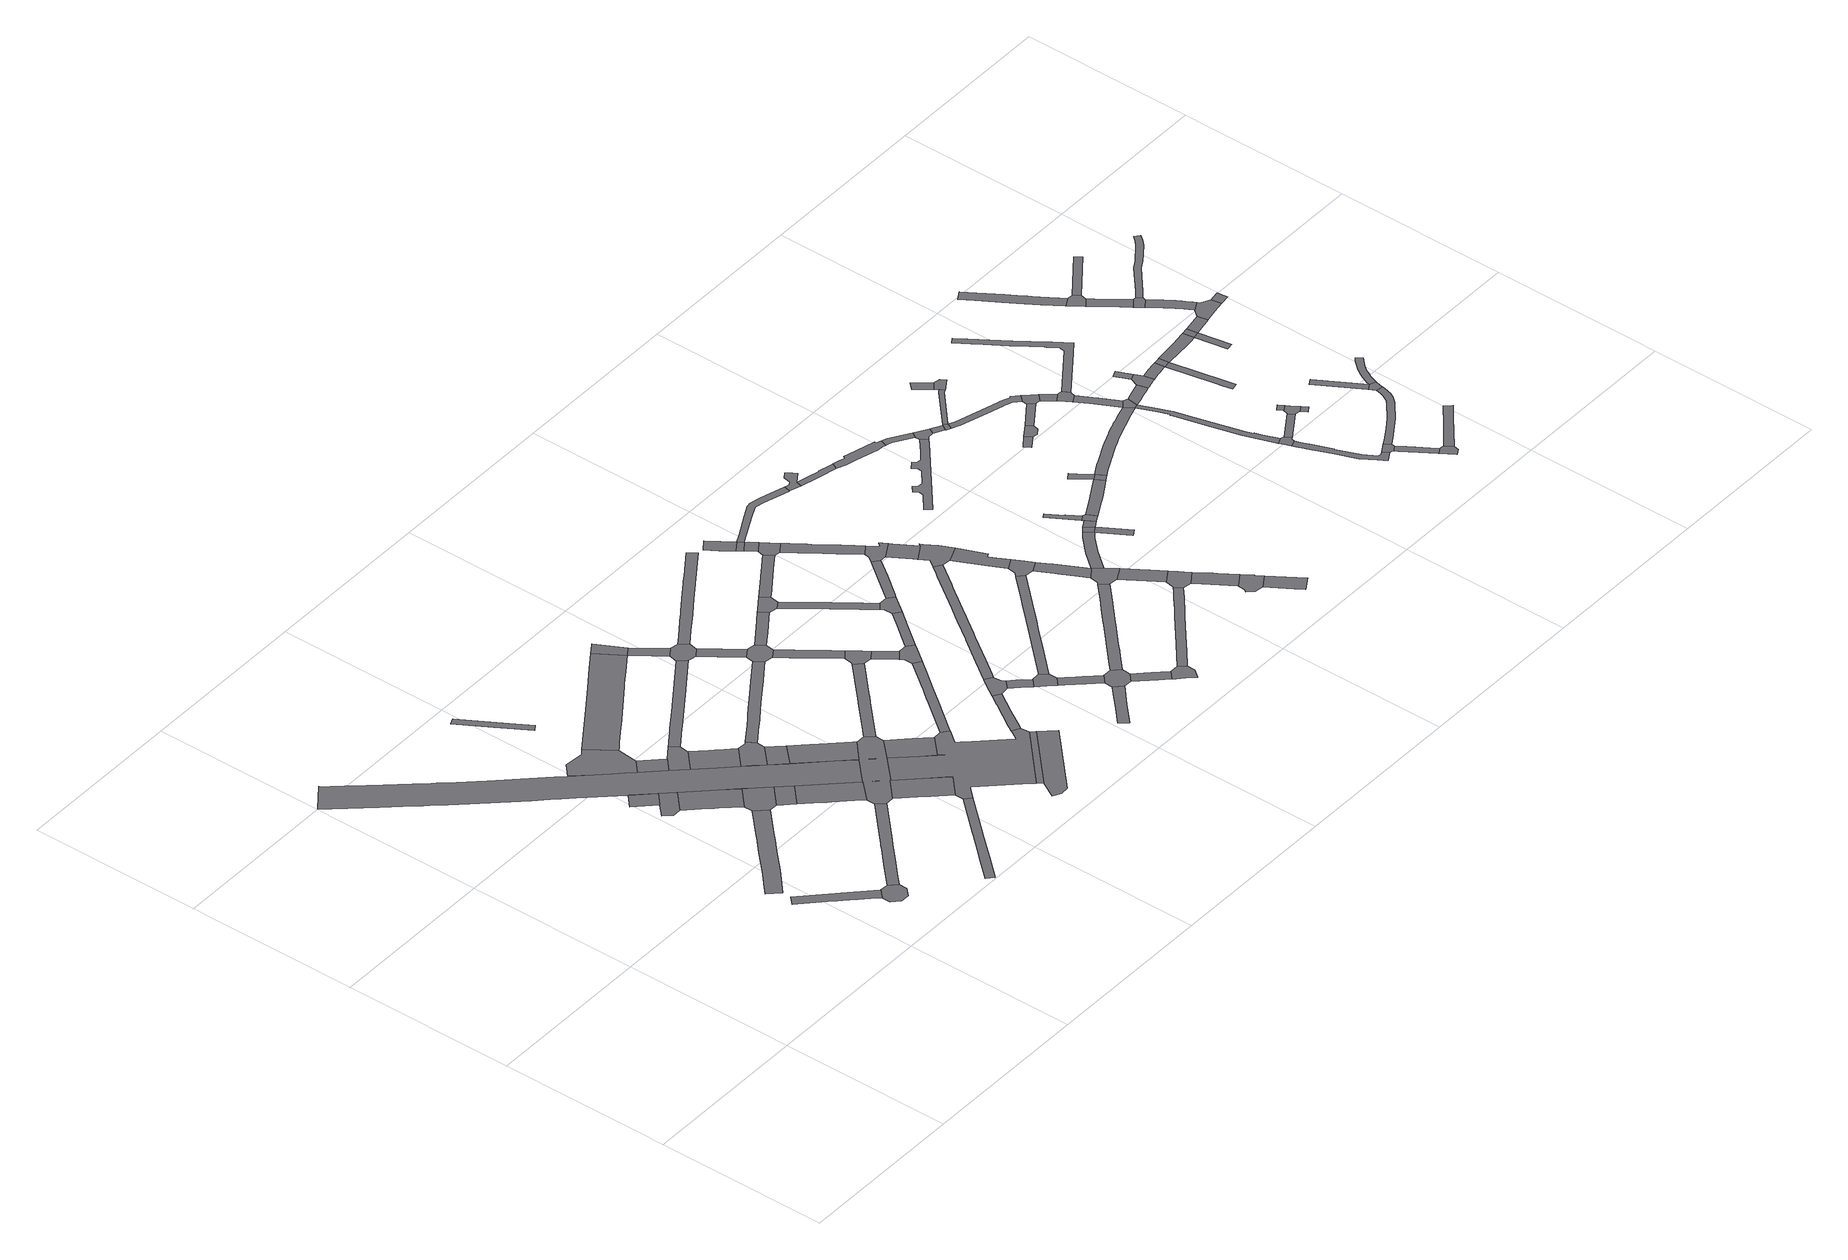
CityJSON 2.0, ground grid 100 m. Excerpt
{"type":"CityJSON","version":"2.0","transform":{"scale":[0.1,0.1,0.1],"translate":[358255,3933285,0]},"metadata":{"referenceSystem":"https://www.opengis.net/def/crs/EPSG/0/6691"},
"CityObjects":{
"road1":{"type":"Road","attributes":{"RoadStructureAttribute.sectionType":"1"},"geometry":[{"type":"MultiSurface","lod":"1","boundaries":[[[0,1,2,3,4,5,6,7,8,9,10,11,12,13]]]}]},
"road2":{"type":"Road","geometry":[{"type":"MultiSurface","lod":"1","boundaries":[[[14,15,9,8,16,17,18,19]]]}]},
"road3":{"type":"Road","attributes":{"RoadStructureAttribute.sectionType":"1"},"geometry":[{"type":"MultiSurface","lod":"1","boundaries":[[[20,21,22,23,24,25,26,27,28,29,30,31,32,33,34]]]}]},
"road4":{"type":"Road","attributes":{"function":"2","RoadStructureAttribute.sectionType":"1"},"geometry":[{"type":"MultiSurface","lod":"1","boundaries":[[[35,36,37,38,39]]]}]},
"road5":{"type":"Road","attributes":{"function":"2","RoadStructureAttribute.sectionType":"7"},"geometry":[{"type":"MultiSurface","lod":"1","boundaries":[[[40,41,42,43,44,45,46,47,48,49,50,51,52,53,54,55,56,57,58,59,60,61,62,63,64,65,66,67,68,69,70,71,72,73,74,75,76,77,78,79,80,81,82,83,84,85,86,87,88,89,90,91,92,93]]]}]},
"road6":{"type":"Road","geometry":[{"type":"MultiSurface","lod":"1","boundaries":[[[36,35,94,95,96,97,98]]]}]},
"road7":{"type":"Road","attributes":{"RoadStructureAttribute.sectionType":"1"},"geometry":[{"type":"MultiSurface","lod":"1","boundaries":[[[99,100,101,102,103,104,15,14,105,106,107,108,109,110]]]}]},
"road8":{"type":"Road","attributes":{"function":"2","RoadStructureAttribute.sectionType":"1"},"geometry":[{"type":"MultiSurface","lod":"1","boundaries":[[[97,111,112,113,114,115,116,98]]]}]},
"road9":{"type":"Road","geometry":[{"type":"MultiSurface","lod":"1","boundaries":[[[117,118,119,120,121,122,123,124,125,126,127]]]}]},
"road10":{"type":"Road","geometry":[{"type":"MultiSurface","lod":"1","boundaries":[[[33,128,129,130,115,114,131,34]]]}]},
"road11":{"type":"Road","attributes":{"function":"2","RoadStructureAttribute.sectionType":"1"},"geometry":[{"type":"MultiSurface","lod":"1","boundaries":[[[132,133,124,123]]]}]},
"road12":{"type":"Road","attributes":{"RoadStructureAttribute.sectionType":"1"},"geometry":[{"type":"MultiSurface","lod":"1","boundaries":[[[134,135,136,137,138,139]]]}]},
"road13":{"type":"Road","attributes":{"function":"2","RoadStructureAttribute.sectionType":"1"},"geometry":[{"type":"MultiSurface","lod":"1","boundaries":[[[129,128,140,63]]]}]},
"road14":{"type":"Road","attributes":{"RoadStructureAttribute.sectionType":"1"},"geometry":[{"type":"MultiSurface","lod":"1","boundaries":[[[141,142,143,144,145,146,147,148,149,150,151,152,153]]]}]},
"road15":{"type":"Road","geometry":[{"type":"MultiSurface","lod":"1","boundaries":[[[154,155,156,157,133,132,158]]]}]},
"road16":{"type":"Road","attributes":{"function":"2","RoadStructureAttribute.sectionType":"7"},"geometry":[{"type":"MultiSurface","lod":"1","boundaries":[[[140,159,160,161,162,163,164,63]]]}]},
"road17":{"type":"Road","attributes":{"function":"2","RoadStructureAttribute.sectionType":"1"},"geometry":[{"type":"MultiSurface","lod":"1","boundaries":[[[165,166,167,168,169,170,154,158]]]}]},
"road18":{"type":"Road","geometry":[{"type":"MultiSurface","lod":"1","boundaries":[[[171,172,173,167,166,174,175,176]]]}]},
"road19":{"type":"Road","attributes":{"function":"2","RoadStructureAttribute.sectionType":"1"},"geometry":[{"type":"MultiSurface","lod":"1","boundaries":[[[177,176,175,178]]]}]},
"road20":{"type":"Road","attributes":{"function":"2","RoadStructureAttribute.sectionType":"7"},"geometry":[{"type":"MultiSurface","lod":"1","boundaries":[[[179,180,181,182,183,184,185,186]]]}]},
"road21":{"type":"Road","attributes":{"function":"3","RoadStructureAttribute.sectionType":"1"},"geometry":[{"type":"MultiSurface","lod":"1","boundaries":[[[187,188,189,190,191,127,126,192,193,194,195,196,197,198,199,200]]]}]},
"road22":{"type":"Road","geometry":[{"type":"MultiSurface","lod":"1","boundaries":[[[201,202,203,65,64,164,163,99,110,204,179,186,205,206,207,208,209],[210,211,212,213,214,215,216,217,218,219],[220,221,222,223,224,225,226,223]]]}]},
"road23":{"type":"Road","attributes":{"function":"2","RoadStructureAttribute.sectionType":"7"},"geometry":[{"type":"MultiSurface","lod":"1","boundaries":[[[227,203,202,228,229,230,231,232,233,177,178]]]}]},
"road24":{"type":"Road"},
"road25":{"type":"Road","attributes":{"RoadStructureAttribute.sectionType":"1"},"geometry":[{"type":"MultiSurface","lod":"1","boundaries":[[[234,235,236,237,238,239,240,157,156,241,242,243,244,245,246]]]}]},
"road26":{"type":"Road","geometry":[{"type":"MultiSurface","lod":"1","boundaries":[[[206,247,248,249,250,251,252,207]]]}]},
"road27":{"type":"Road","geometry":[{"type":"MultiSurface","lod":"1","boundaries":[[[253,254,250,249,255,256,257,258,259,260,205,261,262,263,264,265,183,182,153,152,266,267,268,269,270,271,272,273,274,275,276,277,278,279]]]}]},
"road28":{"type":"Road","attributes":{"RoadStructureAttribute.sectionType":"1"},"geometry":[{"type":"MultiSurface","lod":"1","boundaries":[[[280,281,282,283,284,285,172,171,286,287,288,289,290,291,292,293,294]]]}]},
"road29":{"type":"Road","geometry":[{"type":"MultiSurface","lod":"1","boundaries":[[[295,187,200,296,297]]]}]},
"road30":{"type":"Road","geometry":[{"type":"MultiSurface","lod":"1","boundaries":[[[270,269,298,299]]]}]},
"road31":{"type":"Road","geometry":[{"type":"MultiSurface","lod":"1","boundaries":[[[300,299,298,301,302,303]]]}]},
"road32":{"type":"Road","attributes":{"RoadStructureAttribute.sectionType":"1"},"geometry":[{"type":"MultiSurface","lod":"1","boundaries":[[[304,305,306,307,296,200]]]}]},
"road33":{"type":"Road","attributes":{"RoadStructureAttribute.sectionType":"1"},"geometry":[{"type":"MultiSurface","lod":"1","boundaries":[[[308,309,310,311,312,313,314,315,316,317,318,319,201,209]]]}]},
"road34":{"type":"Road","geometry":[{"type":"MultiSurface","lod":"1","boundaries":[[[320,321,306,305,246,245,322,323,324]]]}]},
"road35":{"type":"Road","attributes":{"RoadStructureAttribute.sectionType":"1"},"geometry":[{"type":"MultiSurface","lod":"1","boundaries":[[[323,325,326,327,328,329,330,324]]]}]},
"road36":{"type":"Road","attributes":{"RoadStructureAttribute.sectionType":"1"},"geometry":[{"type":"MultiSurface","lod":"1","boundaries":[[[331,332,333,334,335,336,337,338,339,340,341,342,253,279]]]}]},
"road37":{"type":"Road","geometry":[{"type":"MultiSurface","lod":"1","boundaries":[[[327,294,293,343,344,345,346,328]]]}]},
"road38":{"type":"Road","attributes":{"RoadStructureAttribute.sectionType":"1"},"geometry":[{"type":"MultiSurface","lod":"1","boundaries":[[[271,347,348,349,350,351,352,353,354,355,356,272]]]}]},
"road39":{"type":"Road","attributes":{"RoadStructureAttribute.sectionType":"1"},"geometry":[{"type":"MultiSurface","lod":"1","boundaries":[[[357,358,359,360,344,343,361,362,363,364,365,366]]]}]},
"road40":{"type":"Road","geometry":[{"type":"MultiSurface","lod":"1","boundaries":[[[365,367,314,313,368,369,370,371,372,366]]]}]},
"road41":{"type":"Road","attributes":{"RoadStructureAttribute.sectionType":"1"},"geometry":[{"type":"MultiSurface","lod":"1","boundaries":[[[345,373,374,375,376,346]]]}]},
"road42":{"type":"Road","geometry":[{"type":"MultiSurface","lod":"1","boundaries":[[[377,378,379,380,381,352,351,382]]]}]},
"road43":{"type":"Road","attributes":{"RoadStructureAttribute.sectionType":"1"},"geometry":[{"type":"MultiSurface","lod":"1","boundaries":[[[369,368,383,384,385]]]}]},
"road44":{"type":"Road","attributes":{"RoadStructureAttribute.sectionType":"1"},"geometry":[{"type":"MultiSurface","lod":"1","boundaries":[[[386,387,377,382,388,389]]]}]},
"road45":{"type":"Road","attributes":{"RoadStructureAttribute.sectionType":"1"},"geometry":[{"type":"MultiSurface","lod":"1","boundaries":[[[390,391,392,393,394,395,396,397,398,399,400,321,320,401,402,403,404,405,406,407]]]}]},
"road46":{"type":"Road","geometry":[{"type":"MultiSurface","lod":"1","boundaries":[[[384,408,336,335,409,410,411,385]]]}]},
"road47":{"type":"Road","attributes":{"RoadStructureAttribute.sectionType":"1"},"geometry":[{"type":"MultiSurface","lod":"1","boundaries":[[[412,413,414,415,416,417,418,419]]]}]},
"road48":{"type":"Road","geometry":[{"type":"MultiSurface","lod":"1","boundaries":[[[420,421,422,386,389,423,424,425]]]}]},
"road49":{"type":"Road","geometry":[{"type":"MultiSurface","lod":"1","boundaries":[[[426,427,428,375,374,429,430,431,432]]]}]},
"road50":{"type":"Road","attributes":{"RoadStructureAttribute.sectionType":"1"},"geometry":[{"type":"MultiSurface","lod":"1","boundaries":[[[433,434,435,436,437,438,439,440,425,424]]]}]},
"road51":{"type":"Road","attributes":{"RoadStructureAttribute.sectionType":"1"},"geometry":[{"type":"MultiSurface","lod":"1","boundaries":[[[441,442,411,410,443,444,445]]]}]},
"road52":{"type":"Road","attributes":{"RoadStructureAttribute.sectionType":"1"},"geometry":[{"type":"MultiSurface","lod":"1","boundaries":[[[446,447,448,449,450,431,430,451,452,453,454,455,456,457]]]}]},
"road53":{"type":"Road","geometry":[{"type":"MultiSurface","lod":"1","boundaries":[[[458,459,460,461,436,435,412,419]]]}]},
"road54":{"type":"Road","attributes":{"RoadStructureAttribute.sectionType":"1"},"geometry":[{"type":"MultiSurface","lod":"1","boundaries":[[[458,462,463,464,465,459]]]}]},
"road55":{"type":"Road","attributes":{"RoadStructureAttribute.sectionType":"1"},"geometry":[{"type":"MultiSurface","lod":"1","boundaries":[[[466,467,468,469,470,471,472,473,474,475,426,432]]]}]},
"road56":{"type":"Road","geometry":[{"type":"MultiSurface","lod":"1","boundaries":[[[456,476,445,444,477,478,457]]]}]},
"road57":{"type":"Road","attributes":{"RoadStructureAttribute.sectionType":"1"},"geometry":[{"type":"MultiSurface","lod":"1","boundaries":[[[479,480,481,482,483,484,485,486,487,488,489,380,379,490,491,492,493,494,495,496,497,498,499,500,501,502,503]]]}]},
"road58":{"type":"Road","geometry":[{"type":"MultiSurface","lod":"1","boundaries":[[[504,505,506,464,463,507,508,509,510,511]]]}]},
"road59":{"type":"Road","attributes":{"RoadStructureAttribute.sectionType":"1"},"geometry":[{"type":"MultiSurface","lod":"1","boundaries":[[[512,513,514,515,516,517,518,519,520,521,522,421,420]]]}]},
"road60":{"type":"Road","attributes":{"RoadStructureAttribute.sectionType":"1"},"geometry":[{"type":"MultiSurface","lod":"1","boundaries":[[[523,524,525,526,527,528]]]}]},
"road61":{"type":"Road","geometry":[{"type":"MultiSurface","lod":"1","boundaries":[[[526,525,529,530]]]}]},
"road62":{"type":"Road","attributes":{"RoadStructureAttribute.sectionType":"1"},"geometry":[{"type":"MultiSurface","lod":"1","boundaries":[[[529,531,532,533,530]]]}]},
"road63":{"type":"Road","attributes":{"RoadStructureAttribute.sectionType":"1"},"geometry":[{"type":"MultiSurface","lod":"1","boundaries":[[[477,534,535,536,537,538,539,478]]]}]},
"road64":{"type":"Road","geometry":[{"type":"MultiSurface","lod":"1","boundaries":[[[540,532,531,471,470,541]]]}]},
"road65":{"type":"Road","attributes":{"RoadStructureAttribute.sectionType":"1"},"geometry":[{"type":"MultiSurface","lod":"1","boundaries":[[[542,543,544,545,546,547,548,549,550,551,552,553,554,555,556,557,461,460]]]}]},
"road66":{"type":"Road","attributes":{"RoadStructureAttribute.sectionType":"1"},"geometry":[{"type":"MultiSurface","lod":"1","boundaries":[[[558,559,560,561,562,563,564,565,566,567,568,569,570,540,541]]]}]},
"road67":{"type":"Road","geometry":[{"type":"MultiSurface","lod":"1","boundaries":[[[563,571,537,536,572,573,574,575,576,577,564]]]}]},
"road68":{"type":"Road","attributes":{"RoadStructureAttribute.sectionType":"1"},"geometry":[{"type":"MultiSurface","lod":"1","boundaries":[[[578,579,580,581,582,583,584,585,505,504,586,587,588,589,590,591,592]]]}]},
"road69":{"type":"Road","attributes":{"RoadStructureAttribute.sectionType":"7"},"geometry":[{"type":"MultiSurface","lod":"1","boundaries":[[[593,594,573,572,595,596]]]}]},
"road70":{"type":"Road","attributes":{"RoadStructureAttribute.sectionType":"1"},"geometry":[{"type":"MultiSurface","lod":"1","boundaries":[[[597,598,599,600,601,602,603,604,605,606,607,608,609,610,611,612,613,526,530]]]}]},
"road71":{"type":"Road","geometry":[{"type":"MultiSurface","lod":"1","boundaries":[[[614,479,503,615,616,617,618,619,593,596]]]}]},
"road72":{"type":"Road","attributes":{"RoadStructureAttribute.sectionType":"1"},"geometry":[{"type":"MultiSurface","lod":"1","boundaries":[[[620,621,622,623,624,616,615,625,626,627]]]}]},
"road73":{"type":"Road","geometry":[{"type":"MultiSurface","lod":"1","boundaries":[[[628,629,630,620,627,631,517,516]]]}]},
"road74":{"type":"Road","attributes":{"RoadStructureAttribute.sectionType":"1"},"geometry":[{"type":"MultiSurface","lod":"1","boundaries":[[[632,633,634,629,628,635,636,637,638,639]]]}]},
"road75":{"type":"Road","geometry":[{"type":"MultiSurface","lod":"1","boundaries":[[[640,639,638,641,550,549,642,643]]]}]},
"road76":{"type":"Road","attributes":{"RoadStructureAttribute.sectionType":"1"},"geometry":[{"type":"MultiSurface","lod":"1","boundaries":[[[642,644,645,646,647,648,643]]]}]},
"road77":{"type":"Road","geometry":[{"type":"MultiSurface","lod":"1","boundaries":[[[604,649,650,651,652,653,654,655,656,657,605]]]}]},
"road78":{"type":"Road","geometry":[{"type":"MultiSurface","lod":"1","boundaries":[[[658,659,660,646,645,661,578,592,662,663]]]}]},
"road79":{"type":"Road","attributes":{"RoadStructureAttribute.sectionType":"1"},"geometry":[{"type":"MultiSurface","lod":"1","boundaries":[[[662,664,665,666,667,668,663]]]}]},
"road80":{"type":"Road","attributes":{"RoadStructureAttribute.sectionType":"1"},"geometry":[{"type":"MultiSurface","lod":"1","boundaries":[[[669,670,671,672,673,674,650,649,675,676,677,678,679]]]}]},
"road81":{"type":"Road","geometry":[{"type":"MultiSurface","lod":"1","boundaries":[[[680,681,682,683,684,685,686,687,688,666,665]]]}]},
"road82":{"type":"Road","attributes":{"RoadStructureAttribute.sectionType":"1"},"geometry":[{"type":"MultiSurface","lod":"1","boundaries":[[[689,690,639,640,691,692,693,694,695,696,693,697]]]}]},
"road83":{"type":"Road","attributes":{"RoadStructureAttribute.sectionType":"1"},"geometry":[{"type":"MultiSurface","lod":"1","boundaries":[[[698,699,700,701,685,684]]]}]},
"road84":{"type":"Road","geometry":[{"type":"MultiSurface","lod":"1","boundaries":[[[693,696,702,697]]]}]},
"road85":{"type":"Road","attributes":{"RoadStructureAttribute.sectionType":"1"},"geometry":[{"type":"MultiSurface","lod":"1","boundaries":[[[696,703,704,702]]]}]},
"road86":{"type":"Road","attributes":{"RoadStructureAttribute.sectionType":"1"},"geometry":[{"type":"MultiSurface","lod":"1","boundaries":[[[705,706,707,708,709,710]]]}]},
"road87":{"type":"Road","geometry":[{"type":"MultiSurface","lod":"1","boundaries":[[[709,704,703,711,712,713,710]]]}]},
"road88":{"type":"Road","attributes":{"RoadStructureAttribute.sectionType":"1"},"geometry":[{"type":"MultiSurface","lod":"1","boundaries":[[[714,715,716,717,718,719,720,721,722,723,724,725,726,727,728,729,730,731]]]}]},
"road89":{"type":"Road","geometry":[{"type":"MultiSurface","lod":"1","boundaries":[[[678,732,733,734,735,736,737,738,739,740,741,742,743,744,745,746,679]]]}]},
"road90":{"type":"Road","attributes":{"RoadStructureAttribute.sectionType":"1"},"geometry":[{"type":"MultiSurface","lod":"1","boundaries":[[[747,748,749,750,751,752,753,713,712]]]}]},
"road91":{"type":"Road","attributes":{"RoadStructureAttribute.sectionType":"1"},"geometry":[{"type":"MultiSurface","lod":"1","boundaries":[[[754,755,756,757,739,738,758,759,760,761]]]}]},
"road92":{"type":"Road","geometry":[{"type":"MultiSurface","lod":"1","boundaries":[[[762,763,764,752,765]]]}]},
"road93":{"type":"Road","geometry":[{"type":"MultiSurface","lod":"1","boundaries":[[[731,730,766,767,768,769,754,761]]]}]},
"road94":{"type":"Road","geometry":[{"type":"MultiSurface","lod":"1","boundaries":[[[752,751,770,765]]]}]},
"road95":{"type":"Road","attributes":{"RoadStructureAttribute.sectionType":"1"},"geometry":[{"type":"MultiSurface","lod":"1","boundaries":[[[768,767,771,772,773]]]}]},
"road96":{"type":"Road","geometry":[{"type":"MultiSurface","lod":"1","boundaries":[[[774,775,773,772,776,777,778]]]}]},
"road97":{"type":"Road","attributes":{"RoadStructureAttribute.sectionType":"1"},"geometry":[{"type":"MultiSurface","lod":"1","boundaries":[[[779,780,781,782]]]}]},
"road98":{"type":"Road","attributes":{"RoadStructureAttribute.sectionType":"1"},"geometry":[{"type":"MultiSurface","lod":"1","boundaries":[[[779,782,783,784,785,786]]]}]},
"road99":{"type":"Road","attributes":{"RoadStructureAttribute.sectionType":"1"},"geometry":[{"type":"MultiSurface","lod":"1","boundaries":[[[787,775,774,788,789,790]]]}]},
"road100":{"type":"Road","attributes":{"RoadStructureAttribute.sectionType":"1"},"geometry":[{"type":"MultiSurface","lod":"1","boundaries":[[[791,792,793,794,795,796,797,798,799,800,801,802,803,804,805,806,807,808,809,810,811,774,778]]]}]},
"road101":{"type":"Road","attributes":{"RoadStructureAttribute.sectionType":"1"},"geometry":[{"type":"MultiSurface","lod":"1","boundaries":[[[785,812,813,786]]]}]},
"road102":{"type":"Road","geometry":[{"type":"MultiSurface","lod":"1","boundaries":[[[814,815,816,817]]]}]},
"road103":{"type":"Road","attributes":{"RoadStructureAttribute.sectionType":"1"},"geometry":[{"type":"MultiSurface","lod":"1","boundaries":[[[818,819,820,821,822,823,824,825,826,827,828,829,830,831,832,833,834,835,836,765,770,837,838,839,840,841,842,843,844,845,846,847,848,849,850,851,852,819,853,854,855,856,857,858,859,860,861,862,863,864,865,866,867,868,869,870,818,871,872,873,874,875,876,877]]]}]},
"road104":{"type":"Road","geometry":[{"type":"MultiSurface","lod":"1","boundaries":[[[816,790,789,878,879,880,881,817]]]}]},
"road105":{"type":"Road","geometry":[{"type":"MultiSurface","lod":"1","boundaries":[[[802,813,812,882,883,884,885,803]]]}]},
"road106":{"type":"Road","attributes":{"RoadStructureAttribute.sectionType":"1"},"geometry":[{"type":"MultiSurface","lod":"1","boundaries":[[[886,887,884,883,888,889,890]]]}]},
"road107":{"type":"Road","geometry":[{"type":"MultiSurface","lod":"1","boundaries":[[[889,891,892,893,894,895,896,890]]]}]},
"road108":{"type":"Road","attributes":{"RoadStructureAttribute.sectionType":"1"},"geometry":[{"type":"MultiSurface","lod":"1","boundaries":[[[897,898,899,900,894,893,901,820]]]}]},
"road109":{"type":"Road","geometry":[{"type":"MultiSurface","lod":"1","boundaries":[[[819,818,877,897,820]]]}]},
"road110":{"type":"Road","geometry":[{"type":"MultiSurface","lod":"1","boundaries":[[[902,903,904,905,861,860,906,907]]]}]},
"road111":{"type":"Road","attributes":{"RoadStructureAttribute.sectionType":"1"},"geometry":[{"type":"MultiSurface","lod":"1","boundaries":[[[908,909,910,911,912,913,914,915,916,917,918,919,920,921,922,923,924,925,926,902,907]]]}]},
"road112":{"type":"Road","attributes":{"RoadStructureAttribute.sectionType":"1"},"geometry":[{"type":"MultiSurface","lod":"1","boundaries":[[[905,904,927,928]]]}]},
"road113":{"type":"Road","geometry":[{"type":"MultiSurface","lod":"1","boundaries":[[[929,930,931,918,917,932,933]]]}]},
"road114":{"type":"Road","attributes":{"RoadStructureAttribute.sectionType":"1"},"geometry":[{"type":"MultiSurface","lod":"1","boundaries":[[[934,935,936,937,938,939,940,929,933]]]}]},
"road115":{"type":"Road","geometry":[{"type":"MultiSurface","lod":"1","boundaries":[[[875,874,941,942,943,944,945,946,947,948]]]}]},
"road116":{"type":"Road","geometry":[{"type":"MultiSurface","lod":"1","boundaries":[[[947,949,950,948]]]}]},
"road117":{"type":"Road","attributes":{"RoadStructureAttribute.sectionType":"1"},"geometry":[{"type":"MultiSurface","lod":"1","boundaries":[[[951,952,953,954,955,956,957,958,959,960,961,896,895,962,963,964,965,966,967,968,969,970,971]]]}]},
"road118":{"type":"Road","geometry":[{"type":"MultiSurface","lod":"1","boundaries":[[[937,936,972,973,974,975]]]}]},
"road119":{"type":"Road","geometry":[{"type":"MultiSurface","lod":"1","boundaries":[[[976,977,978,979]]]}]},
"road120":{"type":"Road","geometry":[{"type":"MultiSurface","lod":"1","boundaries":[[[927,980,981,982,983,979,978,984,928]]]}]},
"road121":{"type":"Road","attributes":{"RoadStructureAttribute.sectionType":"1"},"geometry":[{"type":"MultiSurface","lod":"1","boundaries":[[[981,985,986,982]]]}]},
"road122":{"type":"Road","attributes":{"RoadStructureAttribute.sectionType":"1"},"geometry":[{"type":"MultiSurface","lod":"1","boundaries":[[[987,988,989,990,946,945,991,992,993,994,995,996]]]}]},
"road123":{"type":"Road","attributes":{"RoadStructureAttribute.sectionType":"1"},"geometry":[{"type":"MultiSurface","lod":"1","boundaries":[[[995,997,998,999,1000,1001,1002]]]}]},
"road124":{"type":"Road","geometry":[{"type":"MultiSurface","lod":"1","boundaries":[[[995,1002,1003,1004,996]]]}]},
"road125":{"type":"Road","attributes":{"RoadStructureAttribute.sectionType":"1"},"geometry":[{"type":"MultiSurface","lod":"1","boundaries":[[[1005,1006,1007,1008,1009,1010,1011,1012,1013,1014,1015,1016,1017,1018,931,930,1019,1020,1021,1022,1023,1024,1025,1026,1027,1028,1029,1030,1031]]]}]},
"road126":{"type":"Road","attributes":{"RoadStructureAttribute.sectionType":"1"},"geometry":[{"type":"MultiSurface","lod":"1","boundaries":[[[974,1032,1033,1034,1035,975]]]}]},
"road127":{"type":"Road","attributes":{"RoadStructureAttribute.sectionType":"1"},"geometry":[{"type":"MultiSurface","lod":"1","boundaries":[[[1036,1037,1038,1003,1002,1039,1040,1041,1042,1043]]]}]},
"road128":{"type":"Road","attributes":{"RoadStructureAttribute.sectionType":"1"},"geometry":[{"type":"MultiSurface","lod":"1","boundaries":[[[1044,1045,1046,1047]]]}]},
"road129":{"type":"Road","attributes":{"RoadStructureAttribute.sectionType":"1"},"geometry":[{"type":"MultiSurface","lod":"1","boundaries":[[[1048,1049,1050,1051,1052,1053,1054,1055,1056,1057,1058,1059,1060,1061,1062,1063,1064,1065,1066]]]}]},
"road130":{"type":"Road","geometry":[{"type":"MultiSurface","lod":"1","boundaries":[[[1067,1068,1069,1047,1046,1005,1031]]]}]},
"road131":{"type":"Road","attributes":{"RoadStructureAttribute.sectionType":"1"},"geometry":[{"type":"MultiSurface","lod":"1","boundaries":[[[1042,1070,1071,1072]]]}]},
"road132":{"type":"Road","geometry":[{"type":"MultiSurface","lod":"1","boundaries":[[[1043,1042,1072,1073,1074]]]}]},
"road133":{"type":"Road","geometry":[{"type":"MultiSurface","lod":"1","boundaries":[[[1075,1057,1056,1076,1077,1078,1079,1080,1081]]]}]},
"road134":{"type":"Road","attributes":{"RoadStructureAttribute.sectionType":"1"},"geometry":[{"type":"MultiSurface","lod":"1","boundaries":[[[1082,1083,1084,1085,1086,1087,1088,1089,1090,1091,1092,1093,1094,1095,1096,1097,1098,1099,1100,1101,1102,1103,1104,1105,1047,1069]]]}]},
"road135":{"type":"Road","attributes":{"RoadStructureAttribute.sectionType":"1"},"geometry":[{"type":"MultiSurface","lod":"1","boundaries":[[[1106,1107,1079,1078,1108,1109,1110,1111,1112]]]}]},
"road136":{"type":"Road","attributes":{"RoadStructureAttribute.sectionType":"1"},"geometry":[{"type":"MultiSurface","lod":"1","boundaries":[[[1073,1113,1114,1115,1074]]]}]},
"road137":{"type":"Road","geometry":[{"type":"MultiSurface","lod":"1","boundaries":[[[1111,1116,1117,1118,1119,1120,1112]]]}]},
"road138":{"type":"Road","attributes":{"RoadStructureAttribute.sectionType":"1"},"geometry":[{"type":"MultiSurface","lod":"1","boundaries":[[[1121,1122,1123,1124,1125,1126,1127,1128,1118,1117,1129,1130,1131,1132,1133,1134,1135,1136]]]}]},
"road139":{"type":"Road","attributes":{"RoadStructureAttribute.sectionType":"1"},"geometry":[{"type":"MultiSurface","lod":"1","boundaries":[[[1080,1137,1138,1081]]]}]},
"road140":{"type":"Road","geometry":[{"type":"MultiSurface","lod":"1","boundaries":[[[1114,1113,1139,1140,1141,1142,1143,1121,1136]]]}]},
"road141":{"type":"Road","geometry":[{"type":"MultiSurface","lod":"1","boundaries":[[[1144,1145,1142,1141,1146]]]}]},
"road142":{"type":"Road","attributes":{"RoadStructureAttribute.sectionType":"1"},"geometry":[{"type":"MultiSurface","lod":"1","boundaries":[[[1147,1148,1149,1150,1151,1152,1153,1120,1119,1154,1155,1156,1157,1158,1159,1160,1161,1162,1163,1164,1165,1166,1167]]]}]}
},
"vertices":[
[892,673,0],[913,652,0],[1021,546,0],[1054,513,0],[1074,493,0],[1098,469,0],[1128,438,0],[1194,372,0],[1214,351,0],[1256,394,0],[1115,536,0],[1097,554,0],[1096,555,0],[935,715,0],
[1348,350,0],[1306,393,0],[1213,301,0],[1255,259,0],[1305,258,0],[1348,300,0],
[1205,1149,0],[1197,1141,0],[1111,1058,0],[1004,954,0],[940,893,0],[933,887,0],[872,830,0],[933,765,0],[1065,887,0],[1174,993,0],[1236,1054,0],[1265,1082,0],[1297,1114,0],[1407,1222,0],[1347,1289,0],
[1096,1680,0],[1161,1742,0],[1059,1849,0],[1057,1851,0],[990,1788,0],
[8,3004,0],[24,2985,0],[52,2950,0],[209,2771,0],[327,2637,0],[355,2605,0],[378,2580,0],[438,2511,0],[511,2431,0],[580,2355,0],[723,2205,0],[812,2113,0],[827,2097,0],[879,2042,0],[879,2041,0],[1058,1852,0],[1060,1850,0],[1162,1743,0],[1229,1673,0],[1370,1524,0],[1451,1439,0],[1498,1390,0],[1562,1322,0],[1633,1247,0],[1870,998,0],[1995,1120,0],[1912,1208,0],[1755,1373,0],[1677,1455,0],[1624,1511,0],[1587,1550,0],[1506,1635,0],[1411,1735,0],[1337,1813,0],[1228,1927,0],[1187,1970,0],[1140,2019,0],[1079,2084,0],[987,2182,0],[953,2218,0],[943,2229,0],[709,2474,0],[569,2628,0],[548,2651,0],[538,2663,0],[521,2682,0],[458,2753,0],[361,2863,0],[250,2990,0],[235,3006,0],[235,3007,0],[186,3063,0],[156,3099,0],[148,3110,0],
[1033,1619,0],[1033,1618,0],[1075,1575,0],[1125,1574,0],[1228,1672,0],
[1771,842,0],[1561,640,0],[1544,624,0],[1535,615,0],[1510,591,0],[1428,512,0],[1390,391,0],[1470,469,0],[1576,571,0],[1603,596,0],[1621,614,0],[1811,797,0],
[1225,1470,0],[1245,1449,0],[1260,1433,0],[1347,1339,0],[1451,1438,0],[1370,1523,0],
[1165,2235,0],[1052,2243,0],[988,2183,0],[1081,2084,0],[1142,2019,0],[1188,1971,0],[1228,1928,0],[1294,1990,0],[1295,2006,0],[1305,2107,0],[1199,2259,0],
[1456,1221,0],[1562,1321,0],[1497,1390,0],[1347,1291,0],
[1337,1814,0],[1403,1876,0],
[947,2898,0],[1061,2711,0],[1168,2537,0],[1202,2559,0],[1131,2674,0],[983,2915,0],
[1527,1147,0],
[1902,322,0],[1886,304,0],[1885,303,0],[1780,184,0],[1766,169,0],[1654,42,0],[1691,9,0],[1796,126,0],[1804,135,0],[1923,270,0],[1926,273,0],[2114,485,0],[2077,519,0],
[1513,1833,0],[1513,1834,0],[1518,1883,0],[1483,1932,0],[1411,1736,0],
[1613,1057,0],[1633,1036,0],[1648,1020,0],[1756,908,0],[1771,891,0],[1869,997,0],
[1507,1635,0],[1588,1551,0],[1689,1648,0],[1617,1724,0],[1609,1732,0],[1588,1754,0],
[1785,1602,0],[1751,1652,0],[1739,1643,0],[1625,1512,0],[1678,1456,0],[1780,1553,0],
[1856,1473,0],[1756,1374,0],
[1861,797,0],[1977,676,0],[1993,658,0],[2078,569,0],[2182,668,0],[2080,775,0],[2079,776,0],[1966,895,0],
[1820,2695,0],[1724,2627,0],[1597,2538,0],[1489,2462,0],[1392,2394,0],[1320,2117,0],[1355,2143,0],[1456,2214,0],[1469,2223,0],[1548,2279,0],[1716,2399,0],[1736,2413,0],[1813,2466,0],[1920,2541,0],
[2151,1212,0],[2102,1214,0],[1996,1120,0],[1859,797,0],[1967,895,0],[2093,1019,0],[2192,1119,0],[2192,1132,0],[2193,1169,0],[1905,959,0],[1906,960,0],[1916,949,0],[1917,948,0],[1927,938,0],[1927,937,0],[1926,937,0],[1916,948,0],[1915,948,0],[1915,949,0],[2043,1071,0],[2054,1060,0],[2053,1059,0],[2042,1071,0],[2031,1082,0],[2032,1083,0],[2042,1072,0],
[1912,1209,0],[2087,1229,0],[2003,1318,0],[1940,1384,0],[1938,1386,0],[1915,1410,0],[1909,1417,0],
[1819,2168,0],[1748,2118,0],[1740,2112,0],[1599,2014,0],[1567,1991,0],[1557,1984,0],[1507,1949,0],[1637,1967,0],[1651,1977,0],[1789,2074,0],[1853,2118,0],[2078,2276,0],[2040,2323,0],
[2206,899,0],[2207,898,0],[2268,834,0],[2369,933,0],[2294,1011,0],[2241,1068,0],
[2419,935,0],[2369,932,0],[2321,779,0],[2320,779,0],[2268,833,0],[2206,898,0],[2205,899,0],[2092,1018,0],[2080,777,0],[2081,776,0],[2183,668,0],[2193,658,0],[2192,657,0],[2171,549,0],[2175,545,0],[2353,358,0],[2401,307,0],[2696,588,0],[2692,638,0],[2649,664,0],[2640,649,0],[2613,605,0],[2552,669,0],[2432,796,0],[2422,806,0],[2401,828,0],[2459,904,0],
[2142,1926,0],[2067,1873,0],[2003,1829,0],[1929,1777,0],[1904,1759,0],[1860,1728,0],[1894,1679,0],[1905,1686,0],[1940,1711,0],[2041,1782,0],[2101,1824,0],[2184,1882,0],[2231,1915,0],[2310,1970,0],[2273,2017,0],
[1842,2710,0],[1970,2576,0],[1880,2737,0],
[2427,281,0],[2722,561,0],
[2799,479,0],[2372,182,0],[2417,157,0],[2466,163,0],
[1995,2442,0],[2048,2372,0],[2098,2406,0],[2044,2477,0],
[2386,1356,0],[2390,1360,0],[2414,1384,0],[2440,1409,0],[2607,1571,0],[2608,1572,0],[2566,1615,0],[2388,1443,0],[2372,1427,0],[2351,1406,0],[2344,1400,0],[2210,1270,0],
[2185,2351,0],[2147,2398,0],[2098,2273,0],[2128,2268,0],[2177,2302,0],
[2194,2179,0],[2203,2167,0],[2280,2067,0],[2330,2100,0],[2253,2202,0],[2236,2224,0],
[2473,923,0],[2597,1087,0],[2669,1183,0],[2745,1282,0],[2800,1354,0],[2759,1384,0],[2676,1274,0],[2639,1225,0],[2630,1213,0],[2607,1183,0],[2576,1143,0],[2567,1130,0],
[2359,1962,0],[2409,1996,0],[2416,2045,0],[2380,2092,0],
[2718,679,0],[2771,763,0],[2797,803,0],[2810,823,0],[2848,883,0],[2806,910,0],[2767,850,0],[2766,847,0],[2671,700,0],[2664,688,0],
[2583,1766,0],[2571,1782,0],[2496,1881,0],[2473,1911,0],[2412,1892,0],[2425,1875,0],[2446,1848,0],[2516,1755,0],[2578,1673,0],[2626,1709,0],
[2574,1623,0],[2658,1568,0],[2705,1604,0],[2677,1642,0],[2667,1655,0],[2649,1679,0],
[2498,2102,0],[2629,2194,0],[2594,2243,0],[2538,2203,0],
[2941,930,0],[2926,946,0],[2923,995,0],[2882,1024,0],[2851,981,0],[2898,888,0],
[2698,1515,0],[2743,1455,0],[2791,1491,0],
[3034,833,0],[2978,892,0],[2945,839,0],[2990,791,0],
[2588,2707,0],[2554,2684,0],[2542,2675,0],[2440,2603,0],[2361,2548,0],[2345,2536,0],[2322,2521,0],[2302,2507,0],[2290,2498,0],[2198,2433,0],[2169,2413,0],[2271,2412,0],[2379,2487,0],[2431,2524,0],[2476,2555,0],[2576,2626,0],[2775,2765,0],[2740,2814,0],
[2759,1434,0],[2871,1448,0],[2881,1461,0],[2841,1491,0],
[3235,482,0],[3177,426,0],[3133,384,0],[3132,383,0],[3028,285,0],[3065,237,0],[3172,339,0],[3277,438,0],
[3117,795,0],[3084,833,0],[3080,833,0],[3036,743,0],[3073,704,0],[3117,745,0],
[2693,2312,0],[2615,2257,0],[2608,2252,0],[2631,2193,0],[2678,2185,0],[2719,2213,0],[2727,2263,0],
[3097,678,0],[3172,599,0],[3237,532,0],[3280,573,0],[3248,607,0],[3208,649,0],[3186,673,0],[3147,713,0],
[2945,1628,0],[2850,1503,0],[2981,1592,0],[3045,1675,0],[3004,1705,0],
[2978,1873,0],[2958,1899,0],[2880,2002,0],[2876,2008,0],[2818,2084,0],[2767,2068,0],[2840,1972,0],[2843,1968,0],[2888,1909,0],[2930,1853,0],[2989,1775,0],[3029,1805,0],
[3327,437,0],[3370,478,0],[3372,528,0],[3330,571,0],
[3421,337,0],[3469,287,0],[3513,328,0],[3446,399,0],
[2773,2294,0],[2829,2334,0],[2858,2355,0],[2910,2391,0],[3000,2454,0],[2964,2503,0],[2854,2425,0],[2824,2404,0],[2819,2400,0],[2718,2330,0],
[3004,1755,0],[3119,1774,0],[3079,1805,0],
[3421,1774,0],[3389,1731,0],[3376,1712,0],[3282,1582,0],[3224,1500,0],[3183,1444,0],[3161,1414,0],[3075,1293,0],[3074,1291,0],[2966,1141,0],[2934,1097,0],[2938,1016,0],[3007,1112,0],[3115,1262,0],[3134,1289,0],[3197,1378,0],[3224,1415,0],[3243,1442,0],[3248,1448,0],[3323,1553,0],[3333,1566,0],[3355,1597,0],[3369,1616,0],[3430,1702,0],[3461,1745,0],
[3599,291,0],[3563,326,0],[3519,328,0],[3484,271,0],[3517,237,0],[3557,195,0],[3558,193,0],[3596,241,0],
[3237,922,0],[3360,1054,0],[3404,1101,0],[3505,1208,0],[3656,1369,0],[3619,1403,0],[3495,1271,0],[3469,1243,0],[3377,1145,0],[3332,1097,0],[3200,956,0],
[2856,2693,0],[2882,2658,0],[2905,2627,0],[2964,2667,0],[2868,2802,0],[2809,2759,0],
[2928,2596,0],[2985,2638,0],
[2971,2536,0],[3028,2578,0],[3005,2610,0],
[3128,1786,0],[3221,1908,0],[3299,2012,0],[3259,2042,0],[3181,1938,0],[3109,1844,0],
[3092,2490,0],[3034,2449,0],
[3450,603,0],[3479,630,0],[3521,670,0],[3628,772,0],[3643,786,0],[3707,847,0],[3754,891,0],[3865,997,0],[3824,1041,0],[3742,963,0],[3684,909,0],[3622,849,0],[3602,830,0],[3592,821,0],[3409,646,0],[3381,620,0],
[3089,2373,0],[3129,2318,0],[3162,2272,0],[3202,2217,0],[3224,2186,0],[3283,2104,0],[3340,2144,0],[3307,2189,0],[3268,2244,0],[3182,2364,0],[3169,2382,0],[3165,2387,0],[3118,2454,0],
[3282,2072,0],[3335,2012,0],[3425,2066,0],[3410,2091,0],[3403,2103,0],[3400,2107,0],[3383,2083,0],
[4038,728,0],[4023,715,0],[3980,679,0],[3938,643,0],[3914,623,0],[3868,584,0],[3808,533,0],[3700,442,0],[3689,367,0],[3732,404,0],[3838,493,0],[3900,546,0],[3918,561,0],[4012,640,0],[4070,690,0],
[3509,1927,0],[3436,2048,0],[3408,1891,0],[3419,1873,0],
[2992,2641,0],[3166,2733,0],[3167,2732,0],[3227,2763,0],[3241,2765,0],[3295,2755,0],[3440,2710,0],[3442,2711,0],[3453,2748,0],[3347,2781,0],[3305,2794,0],[3242,2806,0],[3240,2806,0],[3241,2804,0],[3218,2802,0],[3147,2764,0],[3015,2694,0],
[3453,1818,0],[3510,1741,0],[3605,1781,0],[3570,1861,0],[3529,1926,0],[3519,1941,0],
[3708,1507,0],[3673,1571,0],[3654,1607,0],[3652,1612,0],[3673,1621,0],[3599,1562,0],[3617,1527,0],[3645,1474,0],
[3705,1362,0],[3767,1396,0],[3741,1445,0],[3639,1424,0],
[3809,1319,0],[3806,1324,0],[3804,1328,0],[3759,1262,0],[3766,1248,0],[3816,1155,0],[3844,1102,0],[3903,1146,0],
[3945,1101,0],[3836,1053,0],[3915,992,0],[3991,1035,0],
[4026,823,0],[4052,784,0],[4126,833,0],[4075,909,0],[4074,910,0],
[3511,2690,0],[3520,2725,0],[3579,2764,0],[3563,2788,0],[3542,2819,0],[3509,2797,0],[3500,2753,0],[3479,2740,0],[3455,2747,0],
[4169,767,0],[4168,768,0],[4152,792,0],[4045,734,0],[4119,683,0],[4192,732,0],
[4152,633,0],[4252,482,0],[4327,533,0],[4263,628,0],[4252,645,0],
[3735,2674,0],[3658,2693,0],[3655,2691,0],[3652,2692,0],[3633,2697,0],[3611,2702,0],[3511,2689,0],[3599,2667,0],[3623,2661,0],[3728,2638,0],[3745,2672,0],
[4247,442,0],[4245,433,0],[4238,426,0],[4270,388,0],[4320,381,0],[4395,432,0],[4370,470,0],[4368,473,0],[4368,474,0],
[4067,1332,0],[3981,1244,0],[4028,1204,0],[4104,1283,0],[4138,1310,0],[4238,1145,0],[4273,1166,0],[4171,1334,0],[4102,1358,0],
[4409,247,0],[4440,200,0],[4516,250,0],[4485,297,0],
[4132,1381,0],
[4208,1356,0],[4177,1408,0],
[4154,1511,0],[4149,1508,0],[4092,1601,0],[4069,1586,0],[4170,1419,0],[4199,1437,0],
[4226,1366,0],[4248,1378,0],[4218,1432,0],
[4094,2389,0],[4046,2348,0],[4017,2350,0],[4000,2369,0],[3963,2343,0],[3982,2321,0],[3980,2291,0],[3903,2225,0],[3873,2227,0],[3853,2251,0],[3819,2222,0],[3839,2198,0],[3836,2168,0],[3747,2092,0],[3776,2058,0],[4172,2396,0],[4196,2417,0],[4167,2451,0],
[3782,2618,0],[3795,2613,0],[3843,2600,0],[3975,2565,0],[3997,2563,0],[3998,2563,0],[4024,2557,0],[4039,2595,0],[4017,2605,0],[4007,2609,0],[4013,2617,0],[3904,2646,0],[3827,2667,0],[3817,2653,0],[3787,2663,0],
[4342,1430,0],[4363,1442,0],[4394,1460,0],[4449,1494,0],[4493,1521,0],[4461,1573,0],[4332,1495,0],
[4186,2512,0],[4095,2570,0],[4076,2581,0],[4074,2583,0],[4039,2554,0],[4064,2546,0],[4076,2538,0],[4166,2481,0],
[4469,1630,0],[4418,1701,0],[4385,1678,0],[4496,1594,0],
[4212,2431,0],[4246,2431,0],[4264,2464,0],[4244,2474,0],
[4527,1542,0],
[4290,2407,0],[4305,2398,0],[4325,2430,0],
[4351,2417,0],[4333,2437,0],[4309,2395,0],[4310,2394,0],[4334,2383,0],
[4509,2057,0],[4442,2009,0],[4468,1973,0],[4535,2020,0],
[4565,2015,0],[4602,2041,0],[4606,2070,0],[4581,2107,0],
[4521,2610,0],[4536,2587,0],[4553,2596,0],[4540,2621,0],
[4378,2363,0],[4380,2362,0],[4494,2329,0],[4540,2316,0],[4605,2297,0],[4636,2287,0],[4638,2287,0],[4640,2286,0],[4641,2287,0],[4656,2281,0],[4683,2270,0],[4720,2236,0],[4753,2271,0],[4714,2307,0],[4706,2300,0],[4703,2302,0],[4681,2311,0],[4651,2323,0],[4642,2326,0],[4388,2400,0],[4360,2413,0],
[4747,2170,0],[4721,2207,0],
[4487,2766,0],[4453,2730,0],[4522,2644,0],[4560,2674,0],
[5060,1768,0],[5034,1760,0],[4999,1813,0],[4975,1805,0],[4929,1790,0],[4891,1777,0],[4868,1769,0],[4856,1765,0],[4831,1756,0],[4796,1742,0],[4793,1741,0],[4758,1725,0],[4735,1715,0],[4699,1699,0],[4665,1683,0],[4630,1666,0],[4586,1644,0],[4560,1631,0],[4528,1614,0],[4542,1551,0],[4572,1568,0],[4615,1590,0],[4639,1602,0],[4659,1612,0],[4692,1629,0],[4727,1645,0],[4759,1660,0],[4782,1669,0],[4815,1683,0],[4855,1699,0],[4860,1701,0],[4890,1712,0],[4925,1724,0],[4953,1734,0],[4994,1748,0],[5074,1663,0],[5102,1590,0],[5097,1587,0],[5098,1582,0],[5141,1414,0],[5195,1206,0],[5225,1115,0],[5259,1027,0],[5296,1041,0],[5262,1129,0],[5249,1171,0],[5244,1167,0],[5243,1169,0],[5228,1214,0],[5159,1484,0],[5130,1593,0],[5129,1596,0],[5100,1673,0],[5100,1780,0],[5129,1789,0],[5182,1803,0],[5196,1807,0],[5180,1867,0],[5083,1838,0],[5065,1832,0],
[4564,2601,0],[4575,2609,0],[4621,2639,0],[4602,2668,0],
[4752,2173,0],[4779,2171,0],[4816,2205,0],[4765,2260,0],
[4838,2180,0],[4826,2193,0],[4799,2148,0],[4832,2103,0],[4873,2133,0],
[4860,2065,0],[4858,2063,0],[4876,2034,0],[4920,2061,0],[4927,2090,0],[4905,2130,0],
[5037,1844,0],[4978,1955,0],[4969,1972,0],[4964,1982,0],[4921,1959,0],
[5322,974,0],[5328,994,0],[5340,1001,0],[5318,1035,0],[5272,993,0],[5285,959,0],
[5299,925,0],[5301,918,0],[5313,887,0],[5363,764,0],[5415,631,0],[5464,553,0],[5482,527,0],[5495,509,0],[5517,523,0],[5549,542,0],[5528,577,0],[5511,566,0],[5491,572,0],[5447,645,0],[5394,776,0],[5400,779,0],[5351,901,0],[5339,931,0],[5330,953,0],
[5492,1102,0],[5470,1136,0],
[5604,557,0],[5604,575,0],[5583,610,0],[5569,538,0],[5571,536,0],
[5585,514,0],[5669,385,0],[5696,345,0],[5729,367,0],[5702,408,0],[5662,469,0],[5637,507,0],
[5212,1811,0],[5213,1812,0],[5242,1819,0],[5253,1822,0],[5271,1826,0],[5257,1885,0],[5235,1931,0],[5199,1914,0],
[5196,2017,0],[5159,2000,0],
[4865,2800,0],[4921,2719,0],[4956,2667,0],[5027,2559,0],[5044,2534,0],[5085,2475,0],[5129,2416,0],[5132,2403,0],[5170,2349,0],[5169,2341,0],[5165,2319,0],[5178,2273,0],[5241,2319,0],[5245,2322,0],[5180,2412,0],[5160,2439,0],[5117,2499,0],[5067,2572,0],[5064,2577,0],[4938,2758,0],[4894,2820,0],
[5747,267,0],[5780,289,0],[5785,319,0],[5758,362,0],
[5493,1216,0],[5460,1194,0],[5478,1165,0],[5512,1186,0],
[5494,1102,0],[5523,1096,0],[5556,1117,0],[5539,1143,0],[5473,1138,0],
[5545,1061,0],[5578,1083,0],
[5360,1903,0],[5309,1895,0],[5274,1889,0],[5259,1885,0],[5277,1827,0],[5307,1833,0],[5325,1836,0],[5369,1843,0],[5380,1844,0],[5372,1904,0],
[5435,1564,0],[5443,1525,0],[5454,1470,0],[5493,1478,0],[5481,1537,0],[5420,1850,0],
[5412,1910,0],[5395,1907,0],
[5893,899,0],[5886,868,0],[5883,858,0],[5880,846,0],[5875,835,0],[5868,824,0],[5861,814,0],[5854,805,0],[5853,805,0],[5848,800,0],[5842,795,0],[5751,719,0],[5687,676,0],[5625,635,0],[5646,601,0],[5773,686,0],[5863,760,0],[5873,768,0],[5882,777,0],[5890,786,0],[5900,799,0],[5906,810,0],[5913,821,0],[5918,833,0],[5921,845,0],[5925,858,0],[5932,891,0],
[5964,466,0],[6036,524,0],[6004,563,0],[5896,474,0],
[5633,1938,0],[5553,1928,0],[5494,1920,0],[5430,1851,0],[5588,1864,0],[5622,1867,0],[5653,1874,0],[5643,1940,0],
[5756,1214,0],[5721,1193,0],[5872,936,0],[5906,956,0],
[5153,2990,0],[5202,2916,0],[5274,2801,0],[5334,2706,0],[5379,2636,0],[5393,2615,0],[5413,2584,0],[5428,2564,0],[5449,2534,0],[5502,2564,0],[5476,2601,0],[5448,2641,0],[5447,2643,0],[5402,2714,0],[5390,2733,0],[5361,2778,0],[5327,2832,0],[5251,2950,0],[5204,3022,0],
[5934,902,0],[5936,910,0],[5943,940,0],
[5687,1686,0],[5726,1693,0],[5692,1881,0],
[5692,1882,0],[5683,1945,0],
[5512,2562,0],[5463,2514,0],[5476,2497,0],[5508,2454,0],[5556,2490,0],[5561,2523,0],[5534,2559,0],
[5949,958,0],[5953,969,0],[5962,992,0],[5971,1008,0],[5977,1019,0],[5983,1029,0],[5996,1049,0],[6007,1064,0],[6021,1081,0],[6034,1094,0],[6039,1098,0],[6052,1111,0],[6028,1143,0],[6017,1133,0],[6010,1127,0],[5993,1109,0],[5976,1090,0],[5965,1076,0],[5955,1061,0],[5954,1059,0],[5941,1038,0],[5930,1016,0],[5920,994,0],[5913,977,0],
[5681,2323,0],[5581,2457,0],[5519,2440,0],[5537,2415,0],[5612,2314,0],[5651,2262,0],[5698,2301,0],
[5806,1907,0],[5793,1967,0],[5713,1950,0],
[5659,2250,0],[5685,2216,0],[5734,2252,0],[5740,2271,0],[5717,2299,0],
[5877,2036,0],[5867,2055,0],[5849,2087,0],[5840,2103,0],[5824,2128,0],[5813,2144,0],[5799,2164,0],[5788,2179,0],[5741,2140,0],[5752,2125,0],[5762,2110,0],[5776,2090,0],[5789,2070,0],[5798,2054,0],[5810,2032,0],[5824,2007,0],
[5803,2707,0],[5775,2743,0],
[5812,1908,0],[5878,1923,0],[5948,1933,0],[5939,1994,0],[5884,2023,0],
[6000,2003,0],[5994,2002,0],[6009,1942,0],
[6067,2579,0],[6037,2552,0],[5943,2483,0],[5897,2454,0],[5759,2334,0],[5757,2332,0],[5719,2301,0],[5742,2273,0],[5781,2305,0],[5822,2340,0],[5918,2424,0],[5954,2446,0],[5958,2449,0],[5959,2447,0],[5965,2451,0],[6061,2522,0],[6084,2543,0],[6083,2545,0],[6094,2554,0],[6118,2585,0],[6089,2608,0]
]}
